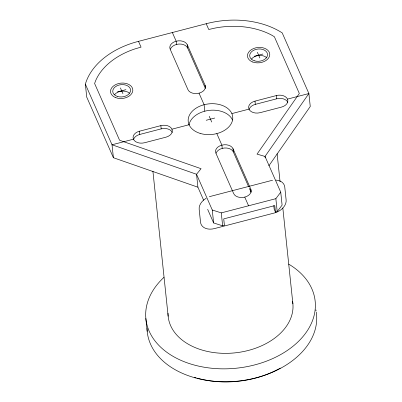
<?xml version="1.0" encoding="UTF-8"?>
<svg xmlns="http://www.w3.org/2000/svg" width="402" height="402" viewBox="0 0 402 402"><rect width="100%" height="100%" fill="white"/><g stroke="black" fill="none" stroke-linecap="round" stroke-linejoin="round"><path stroke-width="0.6" d="M268.878 165.805L310.254 106.475L308.892 93.535L282.219 32.904A76.109 52.295 -6 0 0 206.598 23.623L138.122 41.446A76.109 52.295 -6 0 0 85.36 84.144L86.721 97.083L113.394 157.72L197.91 187.206L203.648 200.256M85.36 84.144L112.032 144.78L196.548 174.267L212.271 210.005L221.281 212.884L275.857 198.678L280.742 192.181L265.024 156.443L257.039 154.122L299.329 93.48L274.36 36.713L271.435 35.004A67.144 46.135 -6 0 0 214.99 28.08L208.749 29.492L206.206 23.718M273.802 205.663L274.174 209.191L275.445 212.08L277.214 211.618L282.103 205.12L280.742 192.181M117.389 91.897L125.947 89.671M254.335 56.25L262.893 54.024M113.394 157.72L112.032 144.78L133.434 139.208A8.955 6.151 -6 0 1 139.449 131.208L160.85 125.635A8.955 6.151 -6 0 1 171.945 129.183L189.066 124.731M231.864 113.59L248.979 109.133A8.955 6.151 -6 0 1 254.999 101.128L276.395 95.56A8.955 6.151 -6 0 1 287.495 99.108L308.892 93.535L265.024 156.443L265.154 157.674M133.65 139.258A8.955 6.151 -6 0 1 139.79 134.444L161.187 128.871A8.955 6.151 -6 0 1 172.287 132.419M249.195 109.183A8.955 6.151 -6 0 1 255.34 104.364L276.737 98.797A8.955 6.151 -6 0 1 287.837 102.339M206.186 120.273L214.743 118.042M207.643 209.331L213.628 222.944L222.643 225.823L224.411 225.361L223.733 218.889L274.762 205.608L275.445 212.08M257.345 52.25L259.883 58.024M187.272 44.748L205.05 85.169L205.392 88.405L187.608 47.979L187.272 44.748A8.955 6.151 -6 0 0 176.171 41.2L172.357 32.532M216.814 133.595L221.894 145.142A8.955 6.151 -6 0 1 232.994 148.69L250.778 189.116L251.059 191.809M232.994 148.69L233.336 151.926L248.612 186.659M249.366 188.362L251.114 192.352M176.508 44.436L176.171 41.2A8.955 6.151 -6 0 0 170.152 49.2L187.935 89.626A8.955 6.151 -6 0 0 199.03 93.174L204.11 104.721L204.794 111.193M209.196 116.268L211.733 122.047M222.236 148.378L221.894 145.142A8.955 6.151 -6 0 0 215.874 153.147L233.657 193.573A8.955 6.151 -6 0 0 244.758 197.116L248.567 205.779M138.504 41.341L141.047 47.119L134.971 48.908A67.144 46.135 -6 0 0 95.591 80.777L94.616 83.5L119.59 140.268L201.055 168.694L196.548 174.267L197.91 187.206M120.399 87.897L122.937 93.671M276.395 95.56L276.737 98.797M277.124 153.78L280.068 181.794M282.817 207.945L292.892 303.817M275.857 198.678L277.214 211.618M254.999 101.128L255.34 104.364M221.281 212.884L222.643 225.823M212.271 210.005L213.628 222.944M160.85 125.635L161.187 128.871M152.911 171.182L168.157 316.238M139.449 131.208L139.79 134.444M145.846 318.459L147.207 331.399M206.156 198.271A13.432 9.532 -23.7 0 0 199.171 209.301L200.533 222.241A13.432 9.532 -23.7 0 0 214.392 228.602L274.305 213.01A13.432 9.532 -23.7 0 0 286.123 199.96L284.762 187.02A13.432 9.532 -23.7 0 0 275.893 180.116M209.321 196.774A13.432 9.532 -23.7 0 1 210.99 196.251L270.903 180.659A13.432 9.532 -23.7 0 1 272.586 180.302M170.368 49.25A8.955 6.151 -6 0 1 178.81 44.054A8.955 6.151 -6 0 1 187.608 47.979M216.095 153.197A8.955 6.151 -6 0 1 224.537 148.001A8.955 6.151 -6 0 1 233.336 151.926M250.778 189.116A8.955 6.151 -6 0 1 244.758 197.116M188.99 124.957A22.386 15.382 -6 0 1 209.296 110.359A22.386 15.382 -6 0 1 232.542 120.057M205.05 85.169A8.955 6.151 -6 0 1 199.03 93.174M114.5 94.746A8.955 6.151 -6 0 1 129.524 93.189M171.945 129.183A8.955 6.151 -6 0 1 165.931 137.188L144.529 142.755A8.955 6.151 -6 0 1 133.434 139.208M251.446 59.099A8.955 6.151 -6 0 1 266.903 57.958M248.979 109.133A8.955 6.151 -6 0 0 260.079 112.681L281.475 107.108A8.955 6.151 -6 0 0 287.495 99.108M292.571 301.42A62.677 43.064 -6 0 1 234.09 352.951A62.677 43.064 -6 0 1 168.031 313.213M288.721 264.139A85.098 58.471 -6 0 1 293.922 345.504A85.098 58.471 -6 0 1 175.975 357.951A85.098 58.471 -6 0 1 163.991 277.31M316.268 312.168A85.098 58.471 -6 0 1 236.889 381.227A85.098 58.471 -6 0 1 147.042 328.419M315.836 309.816A85.098 58.471 -6 0 1 316.072 310.992M280.3 368.066A80.616 55.391 -6 0 1 279.264 368.649M278.742 368.935A80.616 55.391 -6 0 1 202.06 379.357M201.467 379.222A80.616 55.391 -6 0 1 197.347 378.176M196.191 377.845A80.616 55.391 -6 0 1 194.473 377.327M200.146 133.404A22.386 15.382 -6 0 0 232.763 117.263A22.386 15.382 -6 0 0 198.482 106.806A22.386 15.382 -6 0 0 200.146 133.404M115.796 97.666A11.191 7.688 -6 0 0 132.826 90.405A11.191 7.688 -6 0 0 116.389 84.279A11.191 7.688 -6 0 0 115.796 97.666M252.742 62.019A11.191 7.688 -6 0 0 269.767 54.757A11.191 7.688 -6 0 0 253.335 48.632A11.191 7.688 -6 0 0 252.742 62.019M117.414 96.445A8.955 6.151 -6 0 0 130.595 90.128A8.955 6.151 -6 0 0 116.997 85.782A8.955 6.151 -6 0 0 117.414 96.445M254.36 60.797A8.955 6.151 -6 0 0 267.541 54.481A8.955 6.151 -6 0 0 253.943 50.134A8.955 6.151 -6 0 0 254.36 60.797"/></g></svg>
